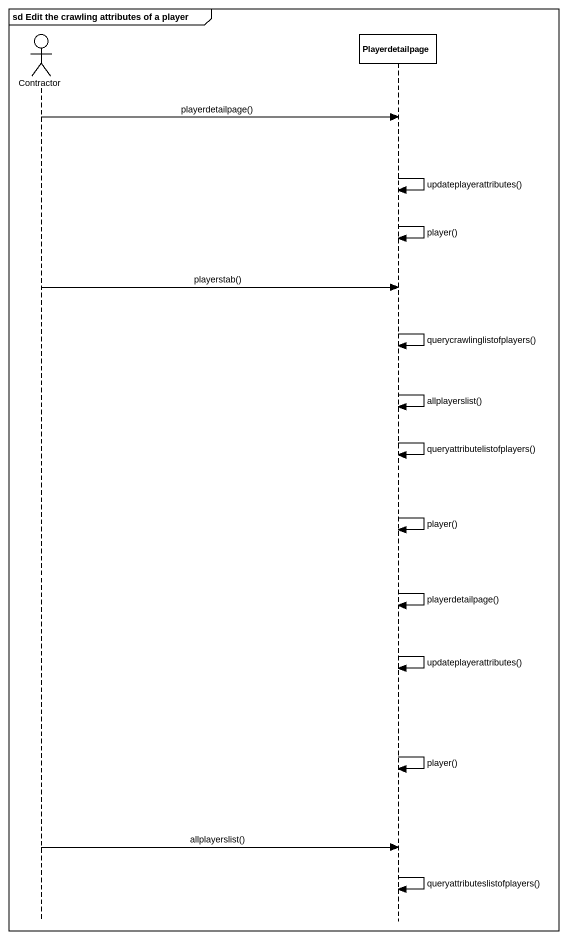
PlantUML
@startuml
mainframe sd Edit the crawling attributes of a player
hide footbox
actor Contractor
participant Playerdetailpage

Contractor -> Playerdetailpage : playerdetailpage()
Playerdetailpage -> Playerdetailpage : updateplayerattributes()
Playerdetailpage -> Playerdetailpage : player()
Contractor -> Playerdetailpage : playerstab()
Playerdetailpage -> Playerdetailpage : querycrawlinglistofplayers()
Playerdetailpage -> Playerdetailpage : allplayerslist()
Playerdetailpage -> Playerdetailpage : queryattributelistofplayers()
Playerdetailpage -> Playerdetailpage : player()
Playerdetailpage -> Playerdetailpage : playerdetailpage()
Playerdetailpage -> Playerdetailpage : updateplayerattributes()
Playerdetailpage -> Playerdetailpage : player()
Contractor -> Playerdetailpage : allplayerslist()
Playerdetailpage -> Playerdetailpage : queryattributeslistofplayers()
@enduml
